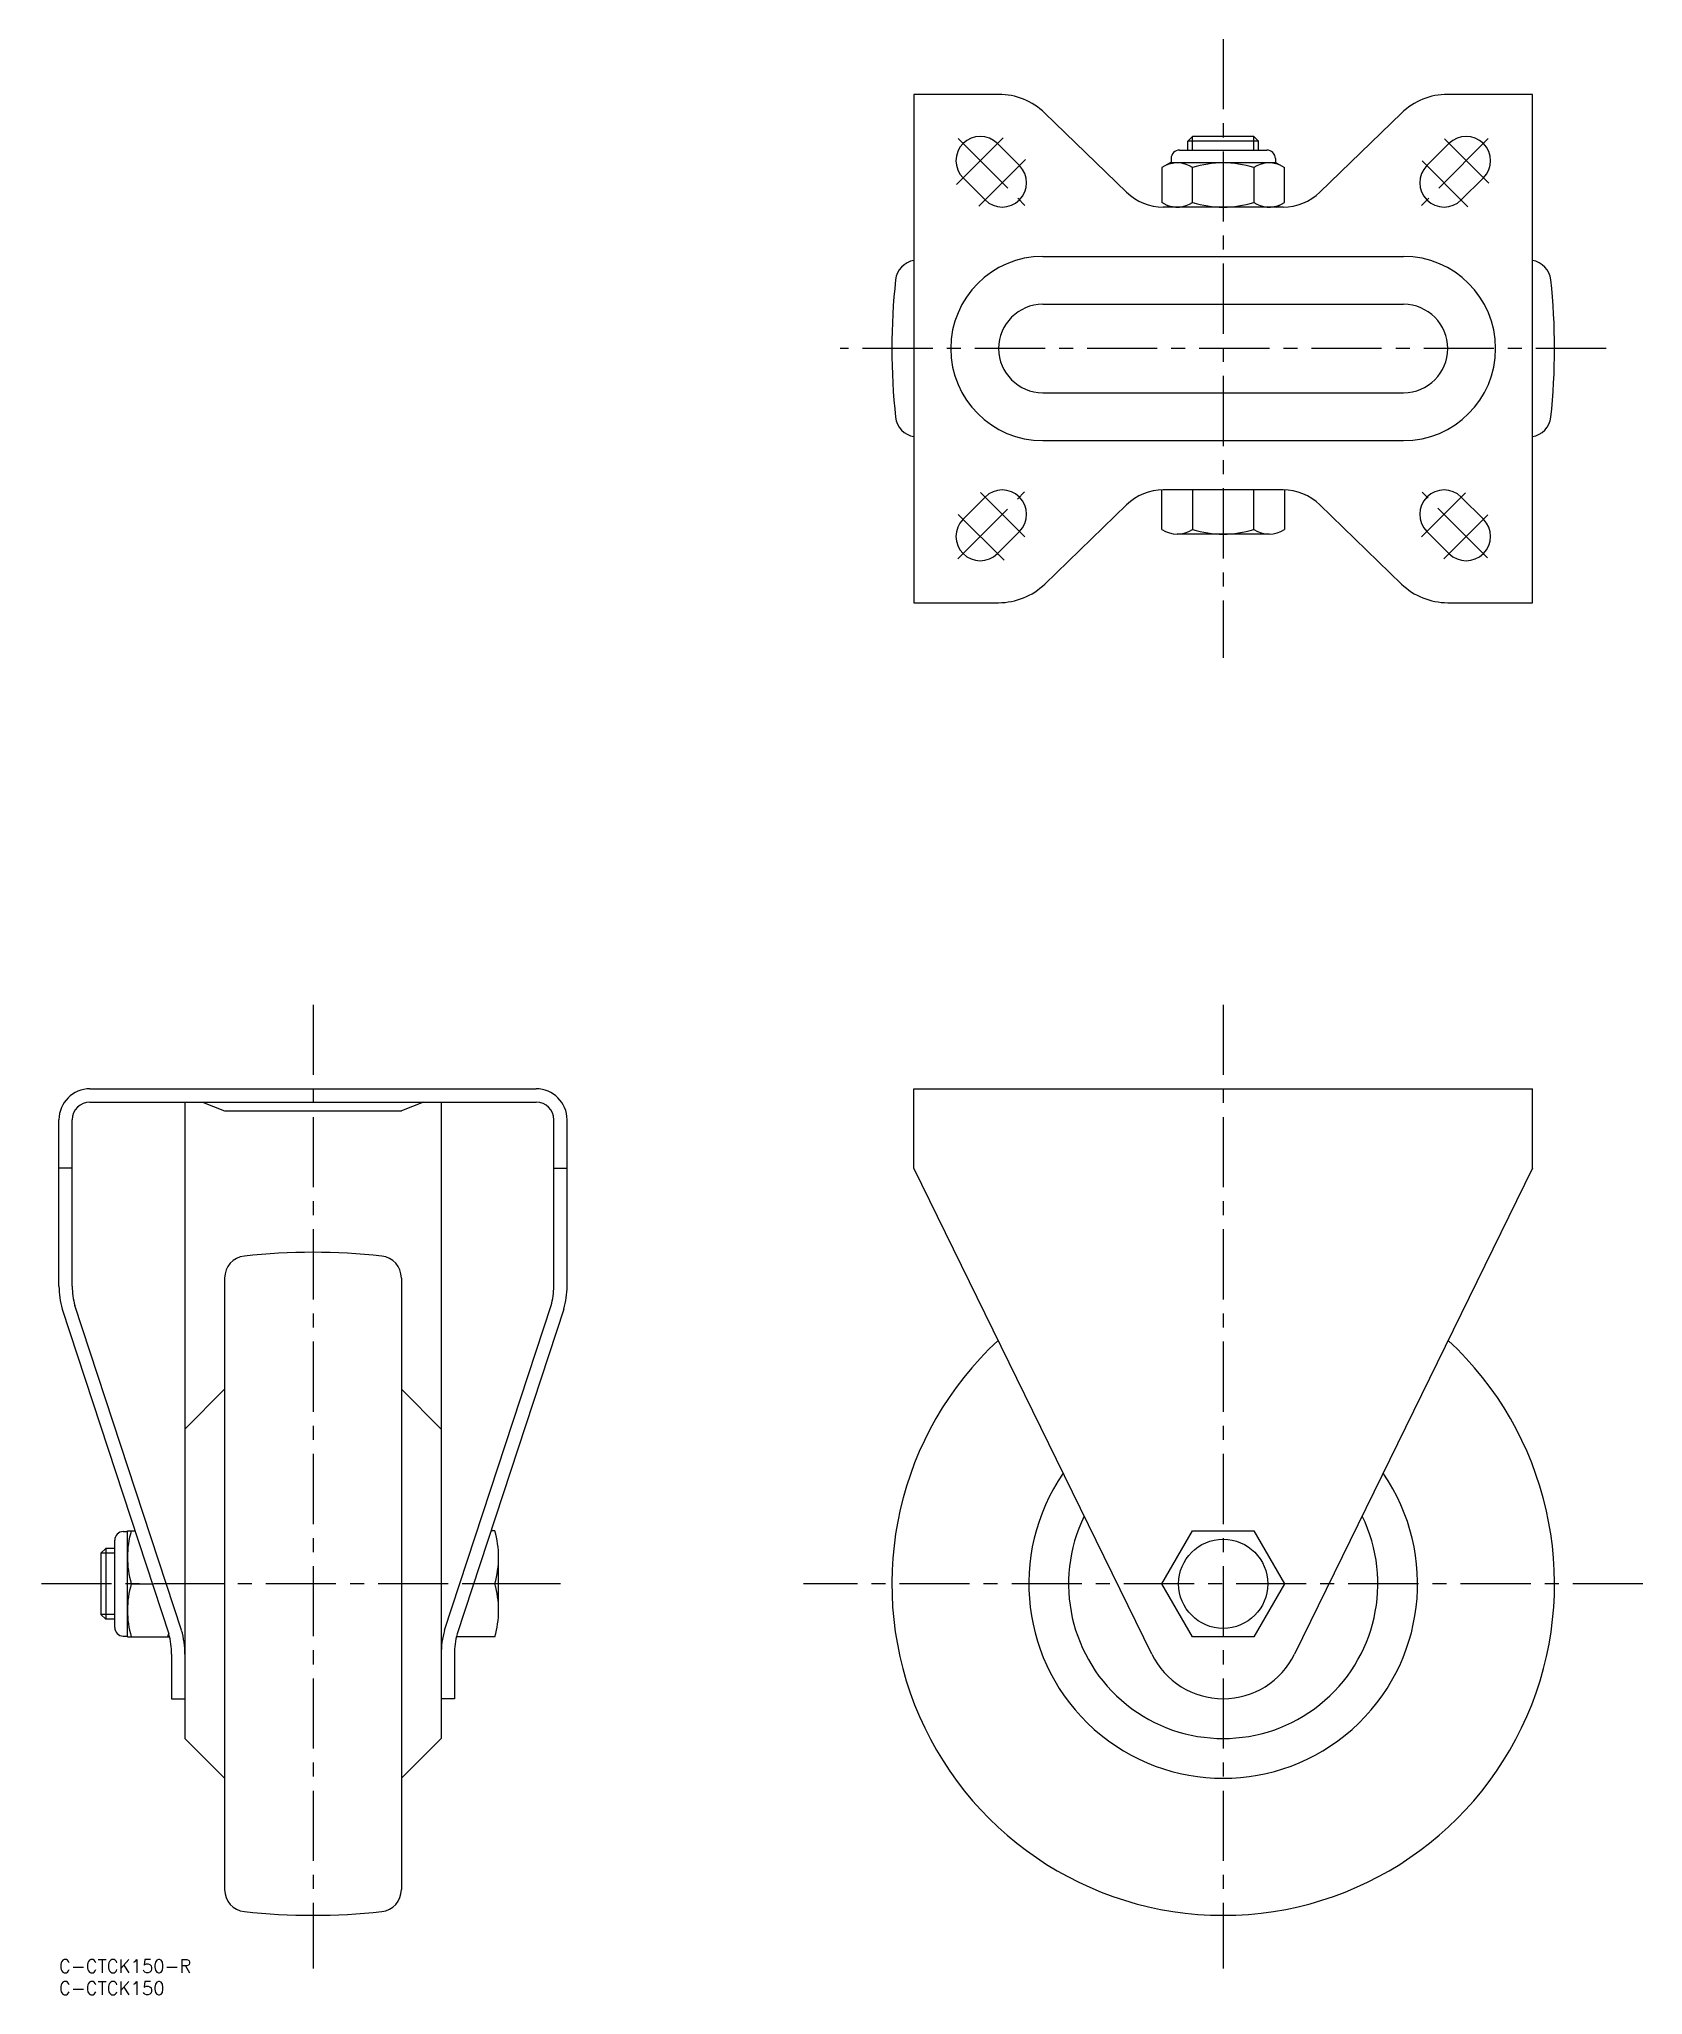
# Model space of a CAD drawing. Extents: x -4 to 359, y -8 to 434.
import ezdxf

# ---------------------------------------------------------------- set-up
doc = ezdxf.new("R2010")
doc.units = 0
doc.header["$LTSCALE"] = 0.5
doc.linetypes.add('CENTER', pattern=[50.8, 31.75, -6.35, 6.35, -6.35])
doc.linetypes.add('DASHED', pattern=[19.05, 12.7, -6.35])
for name, color, linetype in [('MSM_CENTER', 1, 'CENTER'), ('MSM_CONTINUOUS', 7, 'CONTINUOUS'), ('MSM_DASHED', 4, 'DASHED'), ('MSM_PART_NUMBER', 7, 'CONTINUOUS')]:
    doc.layers.add(name, color=color, linetype=linetype)
doc.styles.get("Standard").update_dxf_attribs({"font": 'txt.shx', "height": 3, "bigfont": 'bigfont.shx'})

msp = doc.modelspace()

# ---------------------------------------------------------------- linework, layer by layer
at = {"layer": 'MSM_CENTER'}
for p, q in [((263.51, 434.46), (263.51, 294.46)), ((203.13, 401.58), (213.69, 412.14)), ((203.53, 411.94), (218.64, 396.83)), ((323.51, 411.96), (308.4, 396.85)), ((323.6, 401.87), (313.57, 411.9)), ((208.2, 396.65), (218.75, 407.2)), ((318.92, 396.55), (308.55, 406.92)), ((350.18, 364.46), (176.84, 364.46)), ((203.45, 316.9), (218.57, 332.02)), ((208.57, 331.9), (218.61, 321.87)), ((323.34, 317.13), (308.52, 331.95)), ((318.34, 331.79), (308.4, 321.85)), ((203.55, 326.92), (213.92, 316.55)), ((323.4, 326.85), (313.46, 316.91)), ((57.5, 216), (57.5, -2)), ((263.51, 216), (263.51, -2)), ((113.5, 85), (-4.5, 85)), ((358.51, 85), (168.51, 85))]:
    msp.add_line(p, q, dxfattribs=at)
at = {"layer": 'MSM_CONTINUOUS'}
for p, q in [((212.69, 421.96), (193.51, 421.96)), ((193.51, 421.96), (193.51, 306.96)), ((333.51, 421.96), (314.33, 421.96)), ((333.51, 306.96), (333.51, 421.96)), ((241.62, 399.84), (223.12, 417.74)), ((303.9, 417.74), (285.4, 399.84)), ((256.59, 412.46), (255.51, 411.38)), ((270.43, 412.46), (256.59, 412.46)), ((270.43, 412.46), (271.51, 411.38)), ((217.4, 405.85), (212.4, 410.85)), ((251.7, 407.42), (251.7, 406.46)), ((253.62, 409.34), (273.4, 409.34)), ((255.51, 409.34), (255.51, 411.38)), ((271.51, 411.38), (255.51, 411.38)), ((271.51, 409.34), (271.51, 411.38)), ((275.32, 407.42), (275.32, 406.46)), ((314.62, 410.85), (309.62, 405.85)), ((204.62, 403.07), (209.62, 398.07)), ((251.51, 406.46), (249.65, 405.39)), ((249.65, 405.39), (249.65, 397.53)), ((275.51, 406.46), (251.51, 406.46)), ((256.58, 397.53), (256.58, 405.39)), ((270.44, 405.39), (270.44, 397.53)), ((275.51, 406.46), (277.37, 405.39)), ((277.37, 397.53), (277.37, 405.39)), ((317.4, 398.07), (322.4, 403.07)), ((251.51, 396.46), (249.65, 397.53)), ((277.1, 396.46), (249.92, 396.46)), ((275.51, 396.46), (277.37, 397.53)), ((222.68, 385.29), (304.34, 385.29)), ((222.68, 374.46), (304.34, 374.46)), ((222.68, 354.46), (304.34, 354.46)), ((222.68, 343.63), (304.34, 343.63)), ((249.65, 323.53), (249.65, 332.46)), ((277.1, 332.46), (249.92, 332.46)), ((256.58, 332.46), (256.58, 323.53)), ((270.44, 323.53), (270.44, 332.46)), ((277.37, 332.46), (277.37, 323.53)), ((209.62, 330.85), (204.62, 325.85)), ((223.12, 311.18), (241.62, 329.08)), ((285.4, 329.08), (303.9, 311.18)), ((322.4, 325.85), (317.4, 330.85)), ((212.4, 318.07), (217.4, 323.07)), ((309.62, 323.07), (314.62, 318.07)), ((273.9, 322.46), (253.12, 322.46)), ((193.51, 306.96), (212.69, 306.96)), ((314.33, 306.96), (333.51, 306.96)), ((7, 197), (108, 197)), ((193.51, 197), (333.51, 197)), ((193.51, 179), (193.51, 197)), ((333.51, 179), (333.51, 197)), ((7, 194), (108, 194)), ((28.5, 194), (28.5, 50)), ((32.5, 194), (37.5, 192)), ((37.5, 192), (77.5, 192)), ((82.5, 194), (77.5, 192)), ((86.5, 194), (86.5, 50)), ((0, 152.3), (0, 190)), ((3, 152.3), (3, 190)), ((112, 152.3), (112, 190)), ((115, 152.3), (115, 190)), ((3, 179), (0, 179)), ((112, 179), (115, 179)), ((247.34, 69.08), (193.51, 179)), ((333.51, 179), (279.67, 69.08)), ((37.5, 154.18), (37.5, 15.82)), ((77.5, 154.18), (77.5, 15.82)), ((0.71, 147.15), (24.87, 73.66)), ((27.75, 74.48), (3.6, 147.97)), ((87.25, 74.48), (111.4, 147.97)), ((114.29, 147.15), (90.13, 73.66)), ((28.5, 120), (37.5, 129)), ((86.5, 120), (77.5, 129)), ((9.5, 91.92), (10.58, 93)), ((12.62, 93), (10.58, 93)), ((10.58, 93), (10.58, 77)), ((12.62, 75.11), (12.62, 94.89)), ((14.54, 96.81), (15.5, 96.81)), ((15.5, 73), (15.5, 97)), ((15.5, 97), (17.19, 97)), ((98.64, 97), (97.81, 97)), ((249.65, 85), (256.58, 97)), ((256.58, 97), (270.44, 97)), ((270.44, 97), (277.37, 85)), ((9.5, 91.92), (9.5, 78.08)), ((99.5, 79), (99.5, 91)), ((16.24, 85), (21.14, 85)), ((98.64, 85), (93.86, 85)), ((256.58, 73), (249.65, 85)), ((277.37, 85), (270.44, 73)), ((9.5, 78.08), (10.58, 77)), ((12.62, 77), (10.58, 77)), ((14.54, 73.19), (15.5, 73.19)), ((15.5, 73), (25.04, 73)), ((98.64, 73), (89.96, 73)), ((270.44, 73), (256.58, 73)), ((25.5, 69.06), (25.5, 59)), ((89.5, 69.06), (89.5, 59)), ((25.5, 59), (28.5, 59)), ((89.5, 59), (86.5, 59)), ((28.5, 50), (37.5, 41)), ((86.5, 50), (77.5, 41))]:
    msp.add_line(p, q, dxfattribs=at)
msp.add_circle((263.51, 85), 10.08, dxfattribs=at)
for centre, radius, start, end in [((212.69, 406.96), 15, 45.9392, 90), ((314.33, 406.96), 15, 90, 134.0608), ((208.51, 406.96), 5.5, 45, 225), ((318.51, 406.96), 5.5, 315, 135), ((253.62, 407.42), 1.92, 90, 180), ((273.4, 407.42), 1.92, 360, 90), ((213.51, 401.96), 5.5, 225, 45), ((253.12, 400.33), 6.13, 55.6158, 115.6158), ((263.51, 383.53), 22.93, 72.412, 107.588), ((273.9, 400.33), 6.13, 64.3842, 124.3842), ((313.51, 401.96), 5.5, 135, 315), ((249.97, 408.46), 12, 225.9392, 270), ((277.05, 408.46), 12, 270, 314.0608), ((253.12, 402.59), 6.13, 244.3842, 304.3842), ((263.51, 419.39), 22.93, 252.412, 287.588), ((273.9, 402.59), 6.13, 235.6158, 295.6158), ((222.68, 364.46), 20.83, 90, 270), ((304.34, 364.46), 20.83, 270, 90), ((194.33, 379.46), 5, 99.4117, 173.7599), ((332.69, 379.46), 5, 6.2401, 80.5883), ((331.51, 364.46), 143, 173.7599, 186.2401), ((195.51, 364.46), 143, 353.7599, 6.2401), ((222.68, 364.46), 10, 90, 270), ((304.34, 364.46), 10, 270, 90), ((194.33, 349.46), 5, 186.2401, 260.5883), ((332.69, 349.46), 5, 279.4117, 353.7599), ((213.51, 326.96), 5.5, 315, 135), ((249.97, 320.46), 12, 90, 134.0608), ((277.05, 320.46), 12, 45.9392, 90), ((313.51, 326.96), 5.5, 45, 225), ((208.51, 321.96), 5.5, 135, 315), ((253.12, 328.59), 6.13, 235.6158, 304.3842), ((263.51, 345.39), 22.93, 252.412, 287.588), ((273.9, 328.59), 6.13, 235.6158, 304.3842), ((318.51, 321.96), 5.5, 225, 45), ((212.69, 321.96), 15, 270, 314.0608), ((314.33, 321.96), 15, 225.9392, 270), ((7, 190), 7, 90, 180), ((108, 190), 7, 360, 90), ((7, 190), 4, 90, 180), ((108, 190), 4, 360, 90), ((57.5, 17), 143, 83.7599, 96.2401), ((42.5, 154.18), 5, 96.2401, 180), ((72.5, 154.18), 5, 0, 83.7599), ((19, 152.3), 19, 180, 195.6998), ((19, 152.3), 16, 180, 195.6998), ((96, 152.3), 16, 344.3002, 360), ((96, 152.3), 19, 344.3002, 360), ((263.51, 85), 75, 132.768, 47.232), ((263.51, 85), 44, 145.3735, 34.6265), ((263.51, 85), 35, 154.0335, 25.9665), ((14.54, 94.89), 1.92, 90, 180), ((36.92, 91), 21.42, 163.7343, 196.2657), ((78.08, 91), 21.42, 343.7343, 16.2657), ((36.92, 79), 21.42, 163.7343, 196.2657), ((78.08, 79), 21.42, 343.7343, 16.2657), ((14.54, 75.11), 1.92, 180, 270), ((4.08, 79), 21.42, 343.7343, 345.7866), ((8.5, 69.06), 17, 0, 15.6998), ((8.5, 69.06), 20, 0, 15.6998), ((106.5, 69.06), 20, 164.3002, 180), ((106.5, 69.06), 17, 164.3002, 180), ((263.51, 77), 18, 206.0944, 333.9056), ((42.5, 15.82), 5, 180, 263.7599), ((72.5, 15.82), 5, 276.2401, 0), ((57.5, 153), 143, 263.7599, 276.2401)]:
    msp.add_arc(centre, radius, start, end, dxfattribs=at)
at = {"layer": 'MSM_DASHED'}
for p, q in [((256.59, 409.34), (256.59, 412.46)), ((270.43, 409.34), (270.43, 412.46)), ((12.62, 91.92), (9.5, 91.92)), ((12.62, 78.08), (9.5, 78.08))]:
    msp.add_line(p, q, dxfattribs=at)

# ---------------------------------------------------------------- texts
at = {"layer": 'MSM_PART_NUMBER'}
for s, p in [('C-CTCK150-R', (0, -3)), ('C-CTCK150', (0, -8))]:
    msp.add_text(s, height=3, dxfattribs=at).set_placement(p)

doc.saveas('drawing.dxf')
